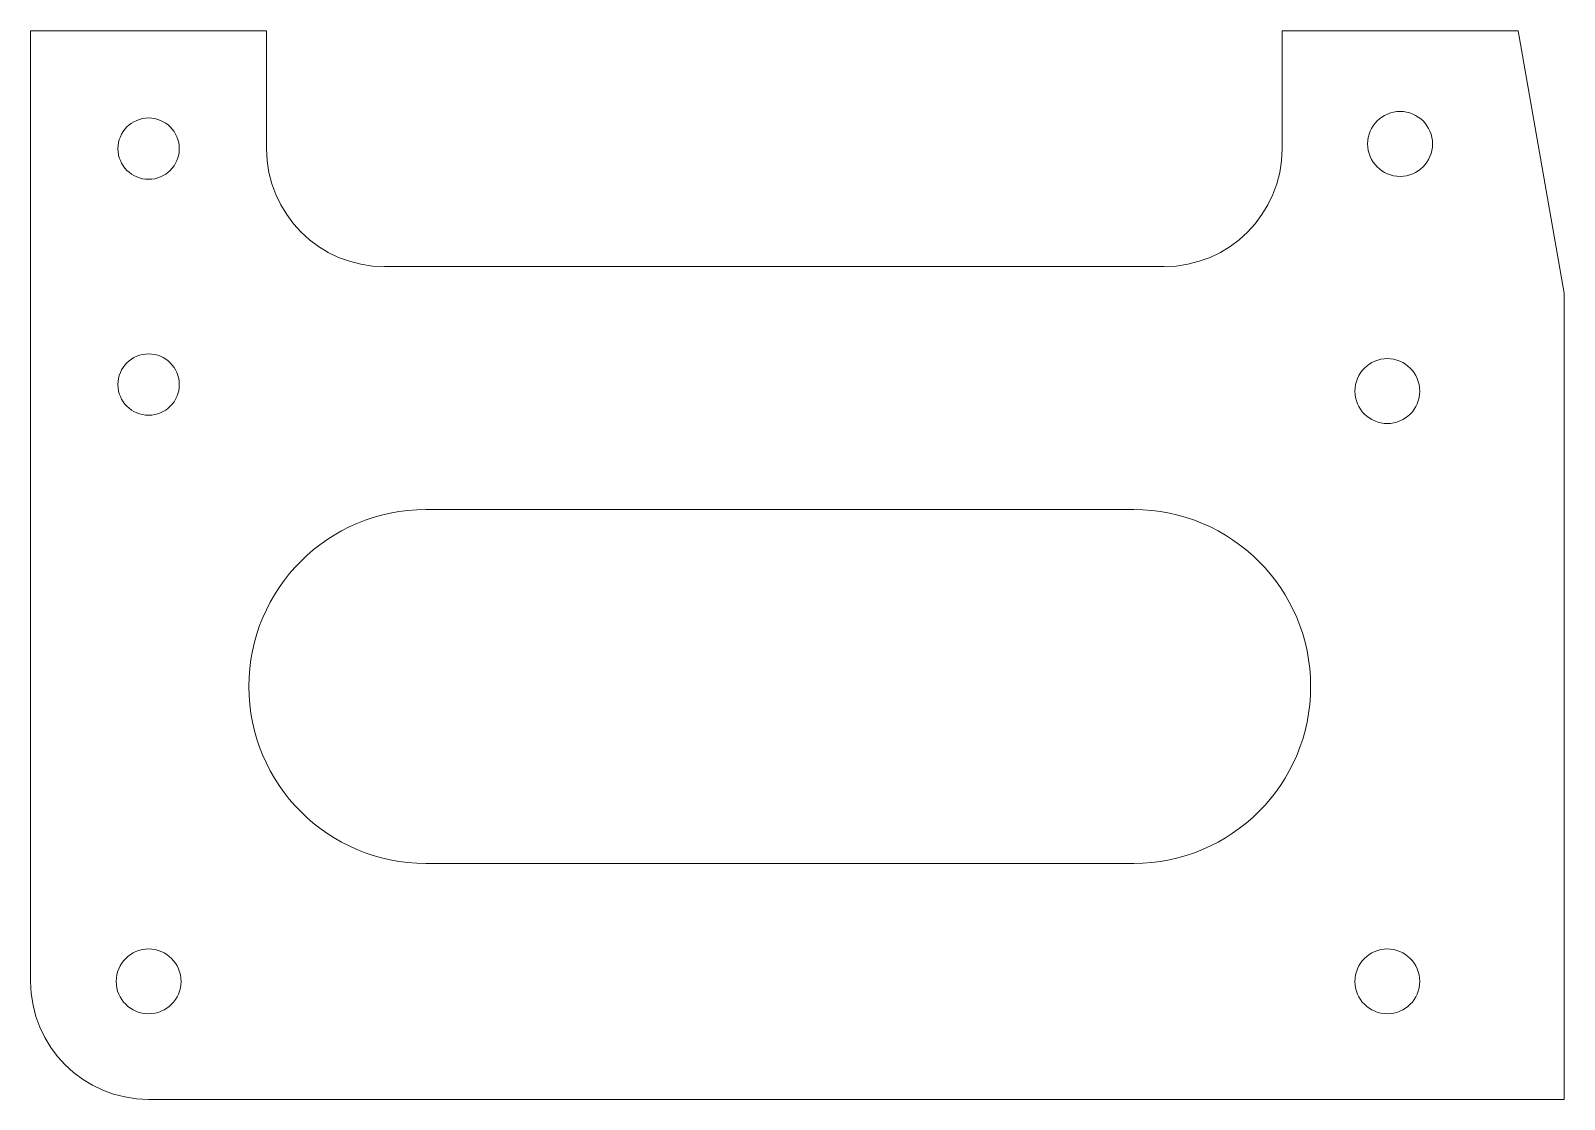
# Model space of a CAD drawing. Header units: millimetres. Extents: x 135 to 265, y 94 to 185.
import ezdxf

# ---------------------------------------------------------------- set-up
doc = ezdxf.new("R2010")
doc.units = ezdxf.units.MM
doc.layers.add('VISIBLE', color=7, linetype='Continuous', lineweight=0)

msp = doc.modelspace()

# ---------------------------------------------------------------- linework, layer by layer
at = {"layer": 'VISIBLE'}
for p, q in [((134.85, 184.85), (154.85, 184.85)), ((134.85, 104.26), (134.85, 184.85)), ((154.85, 184.85), (154.85, 174.85)), ((240.93, 184.85), (260.93, 184.85)), ((240.93, 174.85), (240.93, 184.85)), ((260.93, 184.85), (264.85, 162.6)), ((164.85, 164.85), (230.93, 164.85)), ((264.85, 162.6), (264.85, 94.26)), ((228.35, 144.26), (168.35, 144.26)), ((168.35, 114.26), (228.35, 114.26)), ((264.85, 94.26), (144.85, 94.26))]:
    msp.add_line(p, q, dxfattribs=at)
for centre, radius in [((144.85, 174.85), 2.6), ((250.93, 175.25), 2.75), ((144.85, 154.85), 2.6), ((249.85, 154.3), 2.75), ((144.85, 104.26), 2.75), ((249.85, 104.26), 2.75)]:
    msp.add_circle(centre, radius, dxfattribs=at)
for centre, radius, start, end in [((164.85, 174.85), 10, 180, 270), ((230.93, 174.85), 10, 270, 0), ((168.35, 129.26), 15, 90, 270), ((228.35, 129.26), 15, 270, 90), ((144.85, 104.26), 10, 180, 270)]:
    msp.add_arc(centre, radius, start, end, dxfattribs=at)

doc.saveas('drawing.dxf')
